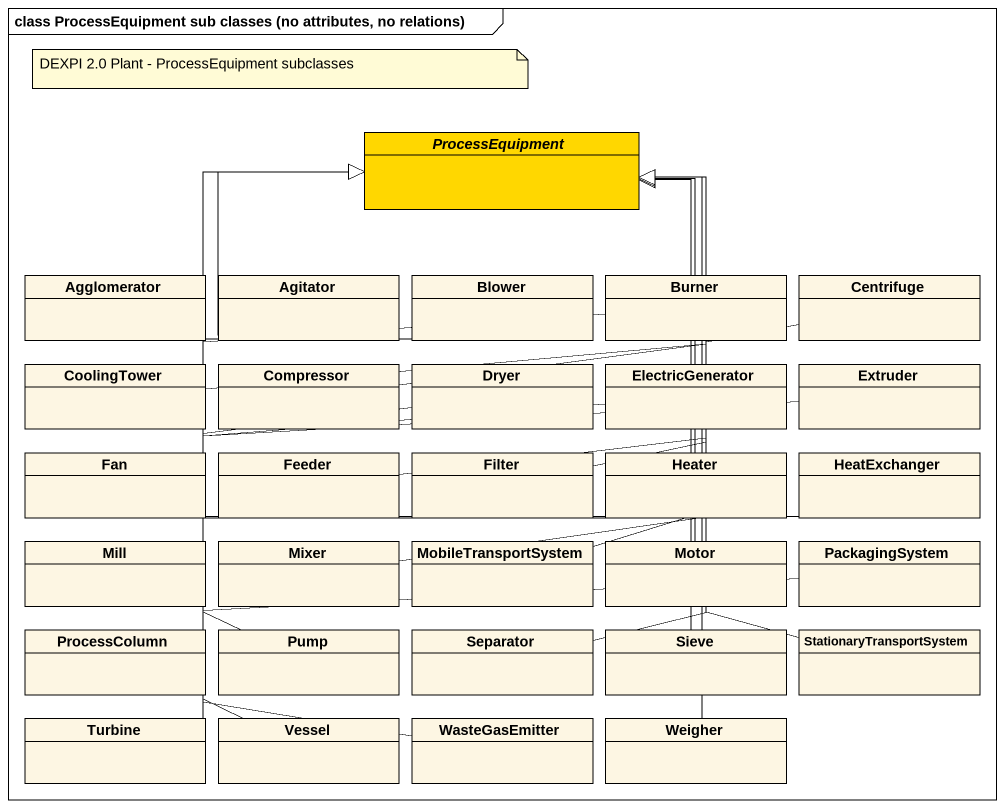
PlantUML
@startuml
mainframe class ProcessEquipment sub classes (no attributes, no relations)
hide circle
hide empty members
abstract class ProcessEquipment #FFD700
class Agglomerator
class Agitator
class Blower
class Burner
class Centrifuge
class CoolingTower
class Compressor
class Dryer
class ElectricGenerator
class Extruder
class Fan
class Feeder
class Filter
class Heater
class HeatExchanger
class Mill
class Mixer
class MobileTransportSystem
class Motor
class PackagingSystem
class ProcessColumn
class Pump
class Separator
class Sieve
class StationaryTransportSystem
class Turbine
class Vessel
class WasteGasEmitter
class Weigher
Agglomerator -right-|> ProcessEquipment
Agitator -up-|> ProcessEquipment
Blower -up-|> ProcessEquipment
Burner -up-|> ProcessEquipment
Centrifuge -left-|> ProcessEquipment
CoolingTower -right-|> ProcessEquipment
Compressor -up-|> ProcessEquipment
Dryer -up-|> ProcessEquipment
ElectricGenerator -up-|> ProcessEquipment
Extruder -left-|> ProcessEquipment
Fan -up-|> ProcessEquipment
Feeder -up-|> ProcessEquipment
Filter -up-|> ProcessEquipment
Heater -up-|> ProcessEquipment
HeatExchanger -up-|> ProcessEquipment
Mill -up-|> ProcessEquipment
Mixer -up-|> ProcessEquipment
MobileTransportSystem -up-|> ProcessEquipment
Motor -up-|> ProcessEquipment
PackagingSystem -up-|> ProcessEquipment
ProcessColumn -up-|> ProcessEquipment
Pump -up-|> ProcessEquipment
Separator -up-|> ProcessEquipment
Sieve -up-|> ProcessEquipment
StationaryTransportSystem -up-|> ProcessEquipment
Turbine -up-|> ProcessEquipment
Vessel -up-|> ProcessEquipment
WasteGasEmitter -up-|> ProcessEquipment
Weigher -up-|> ProcessEquipment
note as N1
  DEXPI 2.0 Plant - ProcessEquipment subclasses
end note
@enduml
